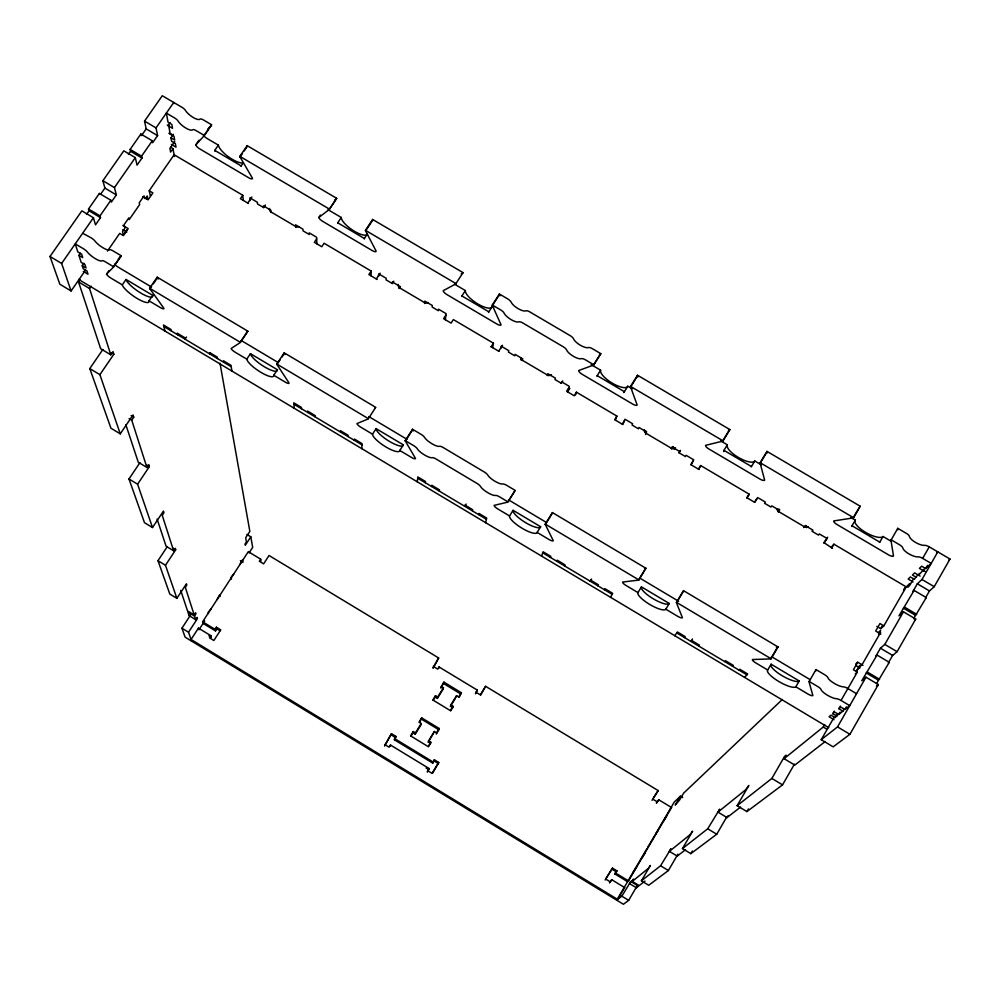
<?xml version="1.0" encoding="UTF-8"?>
<svg xmlns="http://www.w3.org/2000/svg" width="1000" height="1000" viewBox="0 0 1000 1000"><rect width="100%" height="100%" fill="white"/><g stroke="black" fill="none" stroke-linecap="round" stroke-linejoin="round"><path stroke-width="1.5" d="M354.387 440.337L354.387 439.025L361.987 443.562L361.912 448.725M371.062 275.85L371.175 271.062L324.087 243.275L321.775 246.737L314.35 242.362L316.675 238.888M378.6 276.363L378.675 273.863L386.15 278.263L386.075 279.862L392.3 283.525L393.825 281.2M392.3 283.525L392.375 281.938L399.85 286.363L399.725 288.525M391.488 733.713L384.637 745.763L391.488 733.713L395.863 736.375L394.375 739.788L432.738 763.125L434.35 759.775L438.75 762.45L432.525 773.263M424.588 303.512L424.812 301.087L432.3 305.512L432.15 307.05L438.387 310.738L438.55 309.2L446.062 313.625L445.337 319.713M417.287 481.863L417.812 476.925L425.45 481.475L425.312 482.713M390.35 746.263L390.487 745.037L428.988 768.475L427.4 771.8L428.988 768.475M394.375 739.788L395.863 736.375M431.662 486.5L431.812 485.288L439.462 489.85L439.288 491.062M413.05 732.825L413.25 731.55L415.438 732.887L415.225 734.15L413.05 732.825L411.037 736.05M419.487 722.425L421.725 717.887L439.25 728.525L436.962 733.037M421.725 717.887L419.05 722.2L421.238 723.538L421.012 724.825L415.225 734.15M438.65 657.962L433.088 667.95L438.65 657.962L269.037 555.5L263.612 563.85L259.325 561.25L260.675 559.163L248.3 551.688L202.6 621.775L203.1 623.4L215.512 630.95L216.887 628.837L216.425 627.225L215.05 629.35L215.512 630.95M492.625 347.587L493.438 343.2L453.375 319.587L451.1 323.1L443.6 318.675L445.875 315.163M500.788 348.488L501.238 346.188L508.775 350.65L508.475 352.1L514.75 355.812L515.062 354.35L522.612 358.812L522.225 360.525M438.75 668.45L439.038 666.975L477.275 690.088L475.55 693.625L477.275 690.088M472.388 510.838L472.625 509.663L464.963 505.087L464.738 506.262L466.125 504.062M435.213 697.075L435.5 695.7L437.688 697.013L437.4 698.4L435.213 697.075L433.225 700.288M428.525 746.688L430.525 743.45L428.338 742.113L428.6 740.875L434.387 731.513L436.575 732.85L436.3 734.112M443.9 682.138L440.95 687.825L443.9 682.138L461.375 692.712L461 694.1L443.6 683.575M478.762 514.637L479.012 513.475L486.688 518.062L485.613 522.688M430.525 743.45L430.788 742.212L428.6 740.875M441.25 686.413L443.438 687.738L443.125 689.15L437.4 698.4M434.387 731.513L428.338 742.113M432.738 763.125L434.35 759.775M450.662 710.85L452.65 707.638L450.462 706.312L450.8 704.963L456.538 695.662L458.725 696.988L461.375 692.712M452.65 707.638L452.987 706.287L450.8 704.963M456.188 697.05L456.538 695.662M547.312 375.613L547.825 373.688L555.388 378.15L555 379.562L561.3 383.288L562.788 380.913M561.3 383.288L561.7 381.875L569.275 386.35L567.612 391.9L569.85 388.338M575.588 394.938L576.45 392.188L616.875 416.087L615.337 420.087M652.038 800.325L658.175 790.575L485.6 686.312L480.65 695.037M541.587 556.1L543.075 551.75L550.788 556.35L550.4 557.438M556.812 561.275L557.212 560.188L564.938 564.8L564.513 565.875M623.488 423.062L622.9 424.55L614.65 419.675L616.875 416.087M623.675 422.562L625 419.237L632.612 423.738L632.075 425.062L638.413 428.8L638.962 427.475L646.587 431.975L645.487 434.513M597.95 585.85L598.438 584.812L590.7 580.188L590.225 581.225L591.587 579M671.312 448.525L672.05 447L679.688 451.512L679.05 452.788L685.413 456.55L686.062 455.275L693.713 459.8L691.075 464.8M671.538 448.888L672.975 446.488M604.388 589.688L604.888 588.663L612.638 593.3L610.588 597.337M698.675 469.288L700.7 465.562L749.212 494.2L747.038 497.837M919.262 573.45L918.462 575.337L925.6 567.6M876.513 683.612L889.262 662.312L877.05 655.062L875.975 655.987L880.438 648.2L884.8 644.4L903.462 611.825L915.725 619.075L897.087 651.688L892.625 655.425L888.438 662.738M913.6 618.713L926.25 597.587L914.1 590.413L912.95 591.475L917.35 583.787L921.988 579.487L937.812 551.875L937.113 552.537M925.625 597.663L929.463 590.938L934.212 586.688L950 559.038L929.25 546.838A4.725 1.575 28.5 0 0 924.65 545.363A9.45 3.162 28.6 0 1 915.487 542.4A9.45 3.162 28.6 0 1 909.388 536.375A4.7 1.575 28.7 0 0 906.325 533.35L897.788 528.325L890.987 540.25L893.487 556.05A4.638 1.5 28.9 0 1 888.425 554.812L836.838 524.412A4.612 1.5 29.4 0 1 833.85 520.9L853.112 517.95A4.7 1.55 29.3 0 0 853.575 517.712L860.275 506.262L767 451.4L760.2 462.738A4.65 1.55 30.2 0 0 760.138 463.212L764.675 480.138A4.575 1.5 30.2 0 1 759.912 479.062L708.85 448.963A4.562 1.5 30.8 0 1 705.625 445.337L722.65 441.138A4.638 1.55 30.7 0 0 723.037 440.85L729.862 429.562L637.537 375.262L630.612 386.438A4.612 1.538 31.6 0 0 630.612 386.95L637.15 404.975A4.537 1.487 31.6 0 1 632.688 404.075L582.125 374.275A4.525 1.487 32.1 0 1 578.7 370.525L593.513 365.1A4.6 1.538 32.1 0 0 593.812 364.775L600.788 353.65L592.45 348.738A4.588 1.55 32.2 0 0 588.4 347.575A9.2 3.113 32.3 0 1 580.363 345.25A9.2 3.113 32.3 0 1 573.538 338.825A4.588 1.55 32.4 0 0 570.112 335.613L529.875 311.95A4.588 1.55 32.9 0 0 525.938 310.837A9.188 3.1 33 0 1 518.1 308.625A9.188 3.1 33 0 1 511.15 302.137A4.588 1.538 33.1 0 0 507.663 298.875L499.387 294.012L492.312 305.012A4.6 1.525 33.1 0 0 492.4 305.575L501.05 324.762A4.525 1.475 33 0 1 496.9 324.038L446.875 294.562A4.525 1.462 33.6 0 1 443.212 290.688L455.7 283.962L463.038 272.625L372.638 219.462L365.438 230.312A4.6 1.5 34.5 0 0 365.588 230.912L376.15 251.163A4.525 1.45 34.3 0 1 372.287 250.6L322.762 221.4A4.537 1.438 34.8 0 1 318.888 217.413L320.475 215.05M834.137 717.188L821.225 739.7L833.175 746.85L849.912 734.3L878.325 684.55L866 677.212L861.775 680.763L877.05 655.062M838.25 713.512L836.775 716.1L832.763 713.7L834.25 711.125M903.562 590.675L904.225 589.513M904.488 589.062L905.15 587.9M809.125 681.425L817.788 686.587A4.787 1.238 29.5 0 1 821.012 689.488A9.613 2.487 29.4 0 0 827.438 695.238A9.613 2.487 29.4 0 0 836.488 698.713A4.8 1.238 29.4 0 1 841.038 700.462L857.312 672.087L853.4 669.762L857.725 662.225L862.938 665.337M876.862 626.388L880.738 628.688L883.85 625.862L906.237 586.888L833.925 544.2L831.112 547.487M890.987 540.25A4.725 1.55 28.8 0 1 891.137 539.825L899.675 544.85A4.713 1.55 28.8 0 1 902.75 547.863A9.463 3.113 28.7 0 0 908.875 553.875A9.463 3.113 28.7 0 0 918.037 556.862A4.725 1.55 28.5 0 1 922.638 558.362L929.25 546.838M844.262 708.787L842.913 711.137L838.85 708.713L840.35 706.1M913.7 578.587L909.95 585.112L907.75 587.175L909.875 583.462L904.075 588.913M834.025 719.712L829.062 716.737L830.987 715.163L834.975 717.55L836.462 714.975M913.075 581.962L908.162 579.062L910.375 576.962L914.312 579.288L917.812 574.85M832.763 713.7L834.725 712.1L838.75 714.5L840.088 712.163M838.85 708.713L840.863 707.075L844.938 709.5L846.438 706.875M924.4 571.337L919.4 568.387L921.7 566.2L925.725 568.562L927.175 566.025M914.1 590.413L898.962 615.875L903.462 611.825M821.225 739.7L837.537 726.9L866 677.212M740.6 807.05L727.025 817.575L717.987 812.113L745.688 789.725L748.838 785.487L737.125 805.7L746.912 811.587L782.537 784.862L794.438 764.163M825.2 741.55L794.788 765.1L784.087 758.688L823.25 727.038L824.688 724.513M859.513 665.625L856.462 670.938L862.625 663.7L880.6 632.413L878.512 634.288L880.662 630.562L878.587 632.425M880.738 628.688L882.275 626.013M746.912 811.587L748.462 808.9M737.125 805.7L771.862 778.438L784.525 756.475L786.087 755.212L784.087 758.688M726.812 816.838L716.737 834.237L690.837 853.662L682.463 848.6L707.712 828.787L719.7 809.163L717.987 812.113M795.837 686.8L799.225 680.975L771.1 664.2L767.712 670.013A16.413 4.188 29.8 0 0 778.725 681.45A16.413 4.188 29.8 0 0 795.837 686.8L807.913 694.013A4.713 1.2 29.6 0 0 812.875 695.575L809.025 681.787L816 669.562L824.65 674.712A4.787 1.262 29.5 0 1 827.862 677.613A9.6 2.537 29.4 0 0 834.25 683.388A9.6 2.537 29.4 0 0 843.325 686.825A4.8 1.262 29.3 0 1 847.875 688.55L856.55 693.713L855.638 694.463M879.475 542.413A16.15 5.288 29.1 0 0 879.775 542.137L883.05 536.5L891.237 541.325M727.025 817.575L728.162 815.6M644.987 881.087L639.15 885.612L632.25 881.413L648.213 868.512L650.362 865.5L641.4 880.825L648.713 885.275L668.388 870.525L677.887 854.2M682.463 848.6L692.613 831.162L690.062 834.688L669.425 851.363L677.25 856.112L685.475 849.737M690.837 853.662L692.4 850.987M831.775 547.875L833.925 544.2M190.863 614.575L181.938 628.212L185.113 637.15L623.413 904.262L628.663 900.337L637.038 886.012M647.075 848.425L616.725 900.188L621.838 896.175L630.875 881.338L629.55 883.6L636.375 887.763L637.487 885.662M767.712 670.013L755.675 662.837A4.688 1.2 30 0 1 752.475 659.525L770.662 658.913L777.575 647.1A4.763 1.275 29.9 0 0 777.938 646.975M853.112 517.95L859.062 507.788M851.65 526.462A16.15 5.288 29.1 0 1 852.013 525.788L855.3 520.163L850.85 517.537M641.4 880.825L660.575 865.775L670.938 848.787L669.425 851.363M824.05 543.312L827.625 537.2M647.75 847.288L654.1 836.45M655.65 833.8L674.275 802.05L680.425 796.2L682.675 797.562M611.737 879.725L609.55 882.712L611.737 879.725L624.612 887.562L617.663 899.438L191.062 639.475L198.45 628.138L210.912 635.725L211.388 637.312L208.9 635.8M605.825 878.775L612.5 868.138L616.962 870.85L614.763 873.863L627.587 881.675L628.525 880.9L671.55 807.513L658.763 799.788L656.45 803L658.763 799.788M680.425 796.2L675.238 805.062L679.663 799.9L683.587 793.2L782.325 699.475M629.55 883.6L633.587 879.137L632.25 881.413M653.487 797.85L658.175 790.575M605.1 880L612.5 868.138M614.763 873.863L616.962 870.85M778.125 511.8L779.575 509.4M692.487 638.938L691 641.438L691.675 640.512L699.475 645.175L698.787 646.087M756.888 498.738L754.712 502.375L746.587 497.575M665.812 609.212L669.262 603.462L641.438 586.875L637.975 592.6A16.213 4.175 30.8 0 0 649.788 604.475A16.213 4.175 30.8 0 0 665.812 609.212L677.775 616.35A4.65 1.2 30.6 0 0 682.425 617.725L676.488 602.762A4.725 1.238 30.6 0 1 676.45 602.537M751.213 466.85A15.95 5.275 30.5 0 0 751.45 466.538L754.788 460.975L761.425 464.888M676.488 602.762L683.487 591.062A4.725 1.262 30.6 0 1 683.462 590.812M760.138 463.212L766.162 453.137M637.975 592.6L626.062 585.487A4.638 1.2 31 0 1 622.638 582.05L638.525 580.125L645.575 568.475A4.713 1.262 31 0 0 645.8 568.387M722.65 441.138L729.475 429.862A4.638 1.575 30.7 0 0 729.862 429.562M723.737 451.538A15.95 5.275 30.5 0 1 723.962 450.35L727.325 444.8L720.7 440.913M693.05 461.05L690.863 464.663L698.988 469.475M698.5 469.188L700.7 465.562M679.05 452.788L680.512 450.387M438.75 762.45L432.05 773.337L427.65 770.65M485.6 686.312L480.337 694.875L475.962 692.225M622.25 424.162L624.475 420.575M450.462 706.312L455.375 698.375M430.788 742.212L428.113 746.55L410.575 735.875L413.25 731.55M436.575 732.85L439.25 728.525M452.987 706.287L450.325 710.588L432.837 699.987L435.5 695.7M459.025 697.3L460.35 695.163M537.125 532.413L540.638 526.75L513.088 510.312L509.562 515.962A16.087 4.15 31.9 0 0 522.137 528.288A16.087 4.15 31.9 0 0 537.125 532.413L548.95 539.475A4.612 1.188 31.7 0 0 553.3 540.688L545.312 524.55A4.688 1.238 31.7 0 1 545.237 524.2M623.675 392.587A15.825 5.238 31.9 0 0 624.412 391.7L627.812 386.213L632.188 388.787M415.438 732.887L421.238 723.538M437.688 697.013L443.438 687.738M545.312 524.55L552.463 513.025A4.688 1.262 31.7 0 1 552.4 512.638M630.612 386.95L637.537 375.788A4.612 1.562 31.6 0 1 637.537 375.262M390.487 745.037L389.137 747.2L384.75 744.538M439.038 666.975L437.713 669.1L433.35 666.462M514.925 490.662L507.738 502.15L494.125 505.375A4.6 1.188 32.1 0 0 497.762 508.925L509.562 515.962M576.45 392.188L574.212 395.763L566.638 391.287L568.875 387.725M593.513 365.1L600.475 353.988A4.6 1.562 32.1 0 0 600.788 353.65M597.1 376.488A15.825 5.238 31.9 0 1 597.2 375.662L600.612 370.2L591.163 364.625M498.7 351.175L502.463 345.275M491.175 346.725L493.438 343.2M405.225 440.613L412.525 429.263L420.9 434.25A4.65 1.238 32.8 0 1 424.55 437.388A9.325 2.487 32.8 0 0 431.825 443.663A9.325 2.487 32.8 0 0 439.525 446.312A4.65 1.238 32.7 0 1 443.4 447.65L484.137 471.912A4.662 1.25 32.3 0 1 487.725 475.012A9.338 2.5 32.2 0 0 494.862 481.213A9.338 2.5 32.2 0 0 502.775 483.988A4.662 1.25 32.1 0 1 506.75 485.375L515.188 490.4L508 501.887L499.55 496.85A4.675 1.225 32.1 0 0 495.575 495.438A9.35 2.45 32.2 0 1 487.675 492.625A9.35 2.45 32.2 0 1 480.513 486.463A4.662 1.225 32.3 0 0 476.912 483.363L436.138 459.05A4.662 1.212 32.6 0 0 432.262 457.688A9.338 2.438 32.7 0 1 424.575 455A9.338 2.438 32.7 0 1 417.275 448.75A4.662 1.212 32.8 0 0 413.612 445.613L405.225 440.613A4.675 1.212 32.9 0 0 405.363 441.112L415.513 458.462A4.588 1.175 32.8 0 1 411.488 457.438L399.775 450.462A16.038 4.088 33 0 1 385.913 446.962A16.038 4.088 33 0 1 372.512 434.188L360.85 427.225A4.588 1.175 33.2 0 1 356.975 423.537L368.2 418.95L375.712 407.337L284.2 352.825L276.775 364.025A4.675 1.2 33.9 0 0 276.975 364.562L289.088 383.038A4.6 1.163 33.8 0 1 285.35 382.175L273.762 375.262A16.062 4.025 34 0 1 260.912 372.35A16.062 4.025 34 0 1 246.775 359.15L235.225 352.262A4.6 1.15 34.2 0 1 231.137 348.45L240.2 342.638L247.662 331.475L246.5 332.238M405.363 441.112L412.65 429.75A4.662 1.238 32.9 0 1 412.525 429.263M492.4 305.575L499.462 294.575A4.588 1.55 33.2 0 1 499.387 294.012M399.775 450.462L403.363 444.875L376.112 428.625L372.512 434.188M488.525 312.525A15.775 5.162 33.3 0 0 488.812 311.812L492.287 306.413L493.725 307.262M461.875 296.388A15.775 5.162 33.3 0 1 461.887 295.963L465.375 290.562L454.575 284.212M746.912 497.762L749.212 494.2M204.7 620.95L198.962 629.763L198.45 628.138M249.05 552.925L252.688 547.337L250.812 536.812L246.9 534.45M210.912 635.725L209.525 637.85L213.85 640.487L220.75 629.862L216.425 627.225M191.575 641.087L188.525 632.225L197.438 618.575L197.087 617.45L195.675 619.612L189.088 615.6L190.487 613.45M180.738 590.413L187.512 610.875L194.175 614.925L195.6 612.75L195.95 613.888L194.537 616.062L195.675 619.612M250.812 536.812L245.287 545.275L245.05 544L246.438 541.875L245.675 537.8L249.85 531.4L219.988 363.137M167.338 546.55L157.975 560.7L169.825 594.075L176.875 598.362L186.438 583.8L186.838 585.075L185.338 587.362L194.175 614.925M371.175 271.062L368.875 274.55L377.188 279.462M376.325 278.95L380.15 273.137M157.1 519.062L166.1 546.237L173.612 550.788L175.225 548.35L175.688 549.8L165.475 565.25L176.875 598.362M276.975 364.562L280.275 359.588M281.925 357.1L284.4 353.363A4.675 1.225 33.9 0 1 284.2 352.825M365.588 230.912L372.788 220.062A4.6 1.525 34.5 0 1 372.638 219.462M273.762 375.262L277.413 369.75L250.438 353.663L246.775 359.15M364.338 238.925A15.8 5.075 34.6 0 0 364.375 238.512L367.2 234.25M139.938 462.663L128.975 478.988L144.488 522.688L152.5 527.537L163.45 511.087L163.962 512.737L162.25 515.325L173.612 550.788M754.538 502.275L757.675 497.55L765.375 502.088L764.575 503.263L770.975 507.05L771.8 505.875L779.5 510.425L778.512 511.8M247.763 331.125L240.3 342.287L149.625 288.225L157.188 277.175L247.763 331.125A4.675 1.212 34.3 0 1 247.775 331.262M318.888 217.413L329.263 209.525A4.612 1.487 34.9 0 0 329.412 209.1L336.637 198.287L247.15 145.65L239.825 156.363A4.625 1.462 35.7 0 0 240.05 157L252.488 178.275A4.55 1.425 35.5 0 1 248.9 177.875L199.862 148.963A4.562 1.412 36 0 1 195.8 144.875L199.013 140.2M329.263 209.525L336.488 198.713A4.6 1.512 35 0 0 336.637 198.287M337.762 223.275A15.8 5.075 34.6 0 1 337.725 222.812L341.262 217.488L329.862 210.775A4.525 1.462 34.9 0 1 328.062 209.513M125.825 424.675L138.275 462.25L146.912 467.463L148.775 464.675L149.375 466.6L137.587 484.2L152.5 527.537M102.875 349.462L89.787 368.575L110.962 428.237L120.262 433.85L133.038 414.95L133.75 417.175L131.738 420.138L146.912 467.463M186.488 337.038L185.05 339.175L184.725 337.675L177.237 333.2L177.575 334.712M250.212 200.575L249.913 197.862L257.312 202.225L257.488 203.962L263.637 207.587L265.387 205.012M150.375 195.963L149.213 190.738L174.125 154.75L242.738 195.25L240.4 198.688L248.525 203.5M247.775 203.05L251.863 197.025M80.15 279.613L78.537 281.938L100.675 348.738L110.8 354.812L113.012 351.587L113.85 354.237L99.9 374.663L120.262 433.85M149.012 300.812L152.725 295.387L126.025 279.462L122.3 284.875A16.15 3.938 34.8 0 0 137.15 298.463A16.15 3.938 34.8 0 0 149.012 300.812L160.487 307.663A4.612 1.137 34.7 0 0 163.938 308.35L149.9 288.788A4.7 1.175 34.8 0 1 149.625 288.225M241.188 166.375A15.9 4.975 35.8 0 0 241.163 165.925L243.325 162.775M674.825 635.712L677.375 631.975L685.175 636.625L684.513 637.562M149.9 288.788L151.588 286.337M153.262 283.888L157.463 277.75A4.7 1.2 34.9 0 1 157.188 277.175M240.05 157L242.488 153.425M244.125 151.05L247.375 146.3A4.625 1.487 35.8 0 1 247.15 145.65M215.05 151.412A15.9 4.975 35.8 0 1 214.775 150.375L218.375 145.137L207.087 138.488A4.55 1.438 36 0 1 203.525 135.4M122.3 284.875L110.862 278.05A4.638 1.125 35 0 1 106.562 274.125L109.062 270.512M113.562 266.9A4.713 1.163 35.1 0 0 113.525 266.7L121.125 255.7L112.938 250.825A4.7 1.188 35.2 0 0 109.612 249.8A9.425 2.375 35.3 0 1 102.987 247.775A9.425 2.375 35.3 0 1 95.025 241.112A4.7 1.175 35.4 0 0 91.037 237.775L83.025 233.438M195.8 144.875L204.088 135.825A4.638 1.45 36.1 0 0 204.163 135.363L211.525 124.7L203.438 119.95A4.625 1.475 36.2 0 0 200.037 119.138A9.275 2.95 36.3 0 1 193.25 117.513A9.275 2.95 36.3 0 1 185.625 110.65A4.638 1.462 36.4 0 0 181.8 107.212L162.275 95.738L144.55 121.112L146.188 128.9L141.575 135.525M204.088 135.825L211.438 125.162A4.638 1.475 36.2 0 0 211.525 124.7M173.938 103.637L173.738 102.475L156.037 127.888L157.587 135.625L152.662 142.688L152.275 140.775L140.85 134.037L130.125 149.4L141.562 156.163L141.988 158.05L137.037 165.15L135.325 157.625L123.8 150.812L102.9 180.725L114.45 187.575L116.35 194.9L111.363 202.075L110.875 200.263L99.388 193.45L88.513 209.025L100.013 215.875L100.525 217.65L95.5 224.862L93.438 217.75L81.862 210.863L50 256.475L59.85 284.225L71.1 290.963L85.487 270.212M174.675 141.537L169.9 148.425L170.6 152.1L172.987 148.663L170.525 147.213M107.438 251.1L119.688 233.4L123.375 235.6L128.188 228.65L122.825 225.45M145.425 198.525L147.213 195.95L147.988 199.412L145.55 197.975M126.9 229.9L123.387 234.975L122.513 231.637L124.913 228.162L124.038 224.775L128.85 217.838L129.275 219.537L139.65 204.55L139.25 202.812L144.025 195.9L144.625 198.512M110.8 354.812L89.55 288.525L91.163 286.2M100.013 215.875L110.875 200.263M141.562 156.163L152.275 140.775M83.888 263.312L82.238 265.688L86.013 267.938L84.963 264.625L81.163 262.362L78.925 255.35L80.425 253.175M171.363 144.425L176 147.162L175.312 143.45L171.6 141.263L170.963 137.825L173.363 134.362M86.525 214.425L89.038 210.825L88.513 209.025M100.512 194.363L104.887 188.1L102.9 180.725M128.4 154.4L130.562 151.3L130.125 149.4M71.1 290.963L61.625 263.425L93.438 217.75M114.45 187.575L135.325 157.625M803.675 527.587L805.225 525.6L812.95 530.163L812.05 531.287L818.475 535.087L819.388 533.962L827.125 538.525L824.463 541.712M823.775 542.537L832.525 548.312M724.762 661.612L725.512 660.725L733.325 665.4L732.575 666.275M739.087 670.163L739.85 669.287L747.688 673.975L744.562 677.387M207.738 129.225L211.438 125.162M118.425 258.825L121.088 256.087L113.5 267.087L106.562 274.125M670.475 808.525L671.55 807.513M925.725 568.562L931.2 563.413L922.638 558.362M665.475 817.325L666.538 816.338L663.612 821.05M948.725 560.212L950 559.038M658.05 830.55L654.525 835.788M925.512 598.237L926.25 597.587M855.738 663.988L857.725 662.225M643.725 854.15L645.05 853L642.125 857.7M914.562 620.075L915.725 619.075M855.325 673.8L857.312 672.087M636.512 867.275L632.962 872.513M888.512 662.95L889.262 662.312M623.688 888.312L624.612 887.562M834.975 717.55L836.775 716.1M838.75 714.5L842.913 711.137M844.938 709.5L849.725 705.638L841.038 700.462M876.425 686.075L877.237 685.425M877.513 685.2L878.325 684.55M636.375 887.763L638.475 886.125L631.6 881.95M334.5 200.25L335.163 199.737M335.825 199.225L336.488 198.713M461.213 273.888L462.8 273.012A4.588 1.538 33.7 0 0 463.038 272.625M374.812 407.95L375.538 407.638M599.525 354.338L600.475 353.988M728.388 430.138L729.475 429.862M644.55 568.612L645.575 568.475M776.413 647.15L777.575 647.1M204.163 135.363L196.075 130.6A4.638 1.45 36.1 0 0 192.675 129.762A9.287 2.9 36.2 0 1 185.9 128.112A9.287 2.9 36.2 0 1 178.25 121.275A4.638 1.438 36.3 0 0 174.412 117.837L166.337 113.088L168.05 122.225L171.838 124.462L172.537 128.325L167.825 125.538M239.825 156.363L329.412 209.1M365.438 230.312L455.925 283.587A4.6 1.512 33.6 0 1 455.7 283.962M492.312 305.012L500.6 309.887A4.588 1.512 33.1 0 1 504.1 313.137A9.2 3.05 33 0 0 511.075 319.613A9.2 3.05 33 0 0 518.913 321.863A4.588 1.525 32.9 0 1 522.837 322.987L563.125 346.7A4.588 1.525 32.4 0 1 566.55 349.913A9.213 3.075 32.3 0 0 573.4 356.312A9.213 3.075 32.3 0 0 581.438 358.675A4.6 1.525 32.2 0 1 585.475 359.862L593.812 364.775M630.612 386.438L723.037 440.85M760.2 462.738L853.575 517.712M927.562 565.35L928.312 565.8M214.775 150.375L241.163 165.925M337.725 222.812L364.375 238.512M461.887 295.963L488.812 311.812M597.2 375.662L624.412 391.7M723.962 450.35L751.45 466.538M852.013 525.788L879.775 542.137M167.312 125.025L168.725 125.862L170.25 134.05A3.35 0.975 -61.1 0 0 171.462 133.9M923.55 570.612L925.05 571.5M168.85 133.225L174 136.263L174.688 140.025L170.963 137.825M920.125 576.112L914.663 572.888L912.412 575.025L916.375 577.35M144.55 121.112L156.037 127.888M921.988 579.487L934.212 586.688M146.188 128.9L157.587 135.625M917.35 583.787L929.463 590.938M490.95 346.637L498.95 351.362M904.513 607.137L916.688 614.325M130.562 151.3L141.988 158.05M903.388 608.15L915.525 615.337M149.213 190.738L152.887 192.913L148.125 199.8L142.775 196.637M883.85 625.862L879.963 623.55L875.675 631.013L880.875 634.1M884.8 644.4L897.087 651.688M104.887 188.1L116.35 194.9M880.438 648.2L892.625 655.425M867.325 672.025L879.562 679.3M122.8 229.713L126.8 232.1M856.038 665.625L859.925 667.938M89.038 210.825L100.525 217.65M866.263 672.925L878.475 680.188M151.425 286.975L118.312 267.238A4.625 1.15 35.1 0 1 114.513 264.113M277.688 362.25L242.562 341.3A4.6 1.175 34.2 0 1 241.25 340.45M368.787 416.55L406.95 439.3M508.512 499.85L546.362 522.413M639.688 578.038L678.675 601.287M771.488 656.612L810.138 679.65M113.525 266.7L105.337 261.812A4.7 1.163 35.1 0 0 102.025 260.775A9.438 2.325 35.2 0 1 95.412 258.712A9.438 2.325 35.2 0 1 87.413 252.075A4.713 1.15 35.3 0 0 83.413 248.738L75.237 243.875L77.825 251.938L81.662 254.225L82.737 257.625L78.925 255.35M276.775 364.025L368.375 418.65M83.312 271.425L88 274.225L86.962 270.963L83.2 268.712L82.238 265.688M50 256.475L61.625 263.425M837.537 726.9L849.912 734.3M163.888 326.525L231.225 366.763M293.913 404.212L361.962 444.862M417.675 478.188L486.4 519.237M542.7 552.837L612.125 594.312M676.737 632.913L746.9 674.837M78.575 279.413L828.737 727.7M78.537 281.938L89.55 288.525M823.25 727.038L827.138 729.362M111.325 352.725L113.85 354.237M89.787 368.575L99.9 374.663M771.862 778.438L782.537 784.862M131.1 415.575L133.75 417.175M129.088 418.55L131.738 420.138M146.925 465.112L149.375 466.6M128.975 478.988L137.587 484.2M707.712 828.787L716.737 834.237M653.05 799.287L657.475 801.963M240.4 560.7L242.963 562.25M173.188 548.288L175.688 549.8M421.488 719.2L438.95 729.8M157.975 560.7L165.475 565.25M660.575 865.775L668.388 870.525M216.887 628.837L220.113 630.8M391.35 734.975L395.725 737.625M434.075 760.962L438.45 763.625M611.613 868.95L616.062 871.663M194.537 616.062L187.9 612.025L189.088 615.6M202.6 621.775L215.05 629.35M394.525 738.538L433.013 761.95M615.65 873.075L628.525 880.9M426.2 768.088L428.738 769.625M605.975 879.225L610.438 881.95M181.938 628.212L188.525 632.225M621.838 896.175L628.663 900.337M157.463 277.75L158.338 279M284.4 353.363L285.163 354.55M412.65 429.75L413.288 430.863M499.462 294.575L500.012 295.8M637.537 375.788L637.95 376.938M208.487 613.55L208.162 612.438L211.088 608.763M99.388 193.45L99.675 194.475M816.137 670.812L815.9 669.925A4.787 1.275 29.5 0 1 815.888 669.788M217.05 599.625L219.65 594.837L220.087 596.55M767.2 452.962L766.925 451.887A4.65 1.575 30.2 0 1 767 451.4M164.975 331.05L163.525 325.012L171 329.475L171.35 330.988M231.488 579.062L231.088 577.288L233.962 573.688M140.85 134.037L141.163 135.475M239.875 564.612L242.475 559.825L242.812 561.487M209.988 354.075L209.713 352.6L217.225 357.088L217.488 358.55M172.987 148.663L174.462 156.562M223.725 362.275L223.475 360.825L231 365.312L231.938 371.062M260.675 559.163L260.988 560.988M897.788 529.775L897.638 528.775A4.713 1.575 28.8 0 1 897.788 528.325M242.738 195.25L243.363 200.45M263.637 207.587L263.475 205.863L270.875 210.238L271.087 212.587M294.25 408.3L293.8 402.837L301.35 407.35L301.45 408.713M307.75 412.475L307.663 411.112L315.225 415.637L315.3 416.987M295.738 227.45L295.575 224.812L302.987 229.188L303.087 230.875L309.262 234.513L309.175 232.838L316.6 237.225L316.875 243.85M340.5 432.038L340.475 430.725L348.062 435.25L348.075 436.562M638.725 580.05A4.713 1.238 31 0 1 638.525 580.125M771.012 658.812A4.775 1.238 29.9 0 1 770.662 658.913M121.125 255.7A4.713 1.188 35.2 0 1 121.15 255.925M799.225 680.975A16.4 4.237 29.8 0 1 782.1 675.675A16.4 4.237 29.8 0 1 771.1 664.2M669.262 603.462A16.2 4.225 30.8 0 1 653.213 598.775A16.2 4.225 30.8 0 1 641.438 586.875M540.638 526.75A16.075 4.188 31.9 0 1 525.638 522.663A16.075 4.188 31.9 0 1 513.088 510.312M403.363 444.875A16.025 4.138 33 0 1 389.475 441.425A16.025 4.138 33 0 1 376.112 428.625M277.413 369.75A16.05 4.062 34 0 1 264.538 366.875A16.05 4.062 34 0 1 250.438 353.663M152.725 295.387A16.137 3.987 34.9 0 1 140.838 293.075A16.137 3.987 34.9 0 1 126.025 279.462M170 122.513A3.938 1.15 -61.2 0 0 169.237 123.912L169 124.475A2.575 0.75 -61.2 0 0 168.713 125.862M492.287 306.413A15.762 5.2 33.3 0 1 477.962 304.037A15.762 5.2 33.3 0 1 465.375 290.562M627.812 386.213A15.812 5.275 31.9 0 1 612.413 383.237A15.812 5.275 31.9 0 1 600.612 370.2M754.788 460.975A15.938 5.312 30.5 0 1 738.363 457.425A15.938 5.312 30.5 0 1 727.325 444.8M860.275 506.262A4.688 1.575 29.2 0 1 859.812 506.512M883.05 536.5A16.137 5.325 29.1 0 1 865.575 532.362A16.137 5.325 29.1 0 1 855.3 520.163M269.625 208.5A3.275 3.062 0.5 0 0 271.025 211.95L295.675 226.5A3.275 3.062 1.4 0 0 299.088 226.55M398.312 284.45A3.287 3.1 5.9 0 0 399.762 287.938L424.663 302.638A3.287 3.1 7.1 0 0 428.363 302.512M644.475 429.725A3.325 3.15 20.5 0 0 646.025 433.288L671.425 448.288A3.325 3.162 22.2 0 0 675.588 447.738M672.85 446.737A3.3 3.15 22.2 0 1 674.488 449.35M776.988 508.6A3.35 3.175 29.1 0 0 778.662 511.587L804.338 526.737A3.35 3.175 30.6 0 0 808.05 526.587M776.6 509.312A3.325 3.162 29.1 0 1 779.412 509.625M367.562 234.3A15.8 5.125 34.6 0 1 353.113 230.463A15.8 5.125 34.6 0 1 341.262 217.488M243.438 162.838A15.888 5.012 35.8 0 1 229.025 157.213A15.888 5.012 35.8 0 1 218.375 145.137M805.863 525.487A3.337 3.162 30.7 0 1 806.6 527.65M644.5 431.65A3.3 3.137 20.6 0 1 646.45 431.413M398.575 288.15A3.262 3.075 5.9 0 1 400.438 287.013M520.7 357.638A3.3 3.125 12.6 0 0 522.3 360.238L547.463 375.075A3.3 3.137 14.1 0 0 551.4 374.75M520.55 359.775A3.275 3.113 12.6 0 1 522.537 358.8M778 646.925L771.087 658.75L676.5 602.362L683.525 590.662L778 646.925M645.913 568.263L638.862 579.913L545.262 524.113L552.413 512.575L645.913 568.263"/></g></svg>
